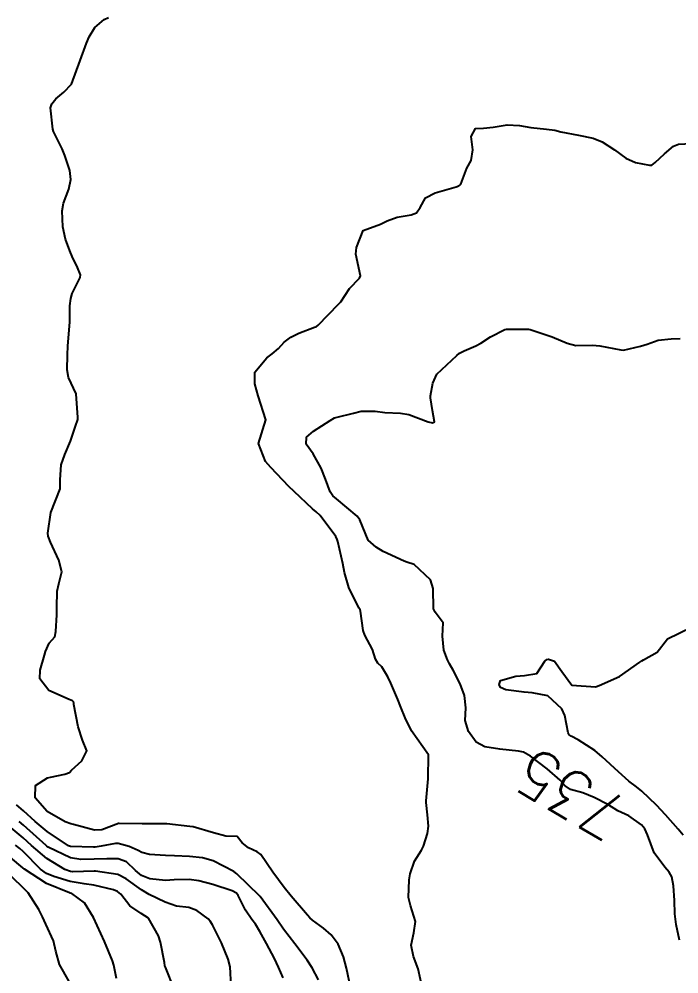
# Model space of a CAD drawing. Header units: metres. Extents: x 298520 to 308411, y 7433745 to 7450750.
# Drawn here: x 305187.3 to 305242.8, y 7437105.8 to 7437186 of the extents above; entities that cross this region are included whole.
import ezdxf
from ezdxf.enums import TextEntityAlignment as Align

# ---------------------------------------------------------------- set-up
doc = ezdxf.new("R2010")
doc.units = ezdxf.units.M
doc.header["$LTSCALE"] = 10
for name, color, linetype in [('Cotas', 45, 'Continuous'), ('Curvas de Nivel 1m', 11, 'Continuous'), ('Curvas de Nivel 5m', 15, 'Continuous')]:
    doc.layers.add(name, color=color, linetype=linetype)
doc.styles.add('Style-STANDARD', font='STANDARD.shx')

msp = doc.modelspace()

# ---------------------------------------------------------------- linework, layer by layer
at = {"layer": 'Curvas de Nivel 1m', "flags": 128}
for points, elevation in [([(305215.248, 7437104.51), (305214.868, 7437106.237), (305214.605, 7437107.192), (305214.177, 7437108.244), (305213.581, 7437109.042), (305212.929, 7437109.603), (305211.997, 7437110.274), (305211.779, 7437110.461), (305211.597, 7437110.675), (305210.217, 7437112.294), (305209.624, 7437113.015), (305208.676, 7437114.31), (305207.658, 7437115.78), (305207.354, 7437116.019), (305206.621, 7437116.336), (305206.093, 7437116.769), (305205.677, 7437117.312), (305204.713, 7437117.324), (305203.682, 7437117.617), (305201.98, 7437118.104), (305201.689, 7437118.143), (305199.76, 7437118.351), (305199.692, 7437118.355), (305197.776, 7437118.355), (305197.692, 7437118.357), (305195.756, 7437118.405), (305195.692, 7437118.389), (305194.301, 7437117.866), (305193.683, 7437117.834), (305191.907, 7437118.3), (305191.691, 7437118.362), (305191.217, 7437118.525), (305189.702, 7437119.411), (305188.673, 7437120.55), (305188.695, 7437121.579), (305189.73, 7437122.232), (305189.973, 7437122.295), (305191.176, 7437122.526), (305191.568, 7437122.69), (305191.738, 7437122.863), (305192.601, 7437123.656), (305193.026, 7437124.501), (305192.67, 7437125.405), (305192.299, 7437126.512), (305191.947, 7437128.381), (305191.933, 7437128.518), (305191.917, 7437128.621), (305191.815, 7437128.703), (305191.53, 7437128.809), (305189.823, 7437129.582), (305189.06, 7437130.548), (305189.108, 7437131.28), (305189.472, 7437132.544), (305189.544, 7437132.857), (305189.868, 7437133.561), (305190.334, 7437134.077), (305190.416, 7437134.535), (305190.493, 7437135.938), (305190.508, 7437136.534), (305190.522, 7437137.929), (305190.675, 7437138.532), (305190.914, 7437139.555), (305190.685, 7437140.533), (305189.968, 7437142.051), (305189.763, 7437142.542), (305189.732, 7437142.787), (305190.003, 7437144.54), (305190.771, 7437146.529), (305190.793, 7437147.291), (305190.856, 7437148.528), (305191.173, 7437149.406), (305191.641, 7437150.516), (305192.086, 7437151.776), (305192.262, 7437152.338), (305192.276, 7437152.508), (305192.123, 7437154.51), (305191.486, 7437155.869), (305191.368, 7437156.522), (305191.408, 7437157.773), (305191.437, 7437158.521), (305191.491, 7437159.203), (305191.606, 7437160.519), (305191.601, 7437161.913), (305191.669, 7437162.518), (305191.787, 7437162.948), (305192.233, 7437163.83), (305192.478, 7437164.269), (305192.491, 7437164.508), (305192.249, 7437165.134), (305191.797, 7437166.056), (305191.6, 7437166.52), (305191.24, 7437167.492), (305191.01, 7437168.529), (305190.953, 7437169.881), (305191.076, 7437170.529), (305191.511, 7437171.708), (305191.683, 7437172.52), (305191.594, 7437173.272), (305191.177, 7437174.528), (305190.941, 7437175.103), (305190.38, 7437176.213), (305190.233, 7437176.541), (305190.169, 7437176.758), (305189.972, 7437178.544), (305190.073, 7437178.879), (305190.414, 7437179.302), (305191.088, 7437179.865), (305191.734, 7437180.52), (305192.453, 7437182.51), (305192.998, 7437183.982), (305193.21, 7437184.503), (305193.703, 7437185.286), (305194.498, 7437185.966), (305194.841, 7437186.145)], 733), ([(305221.303, 7437104.384), (305220.913, 7437106.166), (305220.516, 7437107.213), (305220.303, 7437108.173), (305220.543, 7437109.206), (305220.672, 7437110.169), (305220.267, 7437111.512), (305220.098, 7437112.175), (305220.146, 7437113.664), (305220.22, 7437114.174), (305220.601, 7437115.223), (305221.183, 7437116.165), (305221.347, 7437116.482), (305221.677, 7437117.56), (305221.755, 7437118.159), (305221.697, 7437119.112), (305221.575, 7437120.161), (305221.577, 7437120.298), (305221.733, 7437122.16), (305221.763, 7437124.16), (305220.335, 7437126.174), (305219.794, 7437127.26), (305219.439, 7437128.184), (305219.191, 7437128.807), (305218.602, 7437130.192), (305218.36, 7437130.717), (305217.846, 7437131.557), (305217.52, 7437131.876), (305217.32, 7437132.208), (305217.066, 7437133.011), (305216.42, 7437134.222), (305216.278, 7437134.616), (305216.05, 7437136.228), (305216.012, 7437136.337), (305215.906, 7437136.524), (305215.062, 7437138.239), (305214.704, 7437139.48), (305214.553, 7437140.244), (305214.13, 7437142.09), (305214.084, 7437142.249), (305213.977, 7437142.509), (305212.654, 7437144.27), (305212.31, 7437144.579), (305212.009, 7437144.849), (305210.458, 7437146.296), (305210.027, 7437146.709), (305208.497, 7437148.315), (305208.05, 7437148.811), (305207.475, 7437150.329), (305208.093, 7437152.32), (305207.426, 7437154.33), (305207.149, 7437155.351), (305207.172, 7437156.335), (305208.155, 7437157.542), (305208.605, 7437157.869), (305209.149, 7437158.31), (305209.636, 7437158.84), (305210.177, 7437159.266), (305210.858, 7437159.618), (305212.19, 7437160.098), (305212.32, 7437160.149), (305212.489, 7437160.276), (305214.211, 7437162.042), (305214.312, 7437162.149), (305214.384, 7437162.248), (305215.122, 7437163.349), (305215.96, 7437164.233), (305216.041, 7437164.436), (305215.66, 7437166.236), (305215.712, 7437166.792), (305216.283, 7437168.23), (305217.733, 7437168.767), (305218.295, 7437169.039), (305219.14, 7437169.352), (305220.303, 7437169.543), (305220.755, 7437169.726), (305221.062, 7437170.173), (305221.521, 7437170.968), (305222.325, 7437171.39), (305224.097, 7437171.9), (305224.332, 7437171.996), (305224.417, 7437172.044), (305224.491, 7437172.128), (305225.003, 7437173.474), (305225.345, 7437174.12), (305225.49, 7437175.001), (305225.357, 7437176.12), (305225.709, 7437176.797), (305226.39, 7437176.847), (305227.203, 7437176.91), (305228.393, 7437177.101), (305229.416, 7437177.047), (305230.391, 7437176.894), (305231.699, 7437176.738), (305232.389, 7437176.654), (305232.893, 7437176.537), (305234.385, 7437176.245), (305235.618, 7437175.998), (305236.38, 7437175.699), (305237.41, 7437175.011), (305238.358, 7437174.309), (305239.196, 7437173.952), (305240.351, 7437173.718), (305240.553, 7437173.736), (305240.829, 7437173.935), (305241.626, 7437174.665), (305242.374, 7437175.307), (305242.807, 7437175.483), (305244.378, 7437175.564)], 734), ([(305243.188, 7437117.407), (305242.777, 7437117.904), (305241.701, 7437119.125), (305240.955, 7437119.928), (305239.724, 7437121.098), (305239.253, 7437121.472), (305238.632, 7437121.957), (305237.744, 7437122.722), (305236.392, 7437123.984), (305235.768, 7437124.532), (305234.359, 7437125.423), (305233.78, 7437125.726), (305233.616, 7437125.847), (305233.509, 7437126.014), (305233.238, 7437127.459), (305232.996, 7437128.022), (305231.819, 7437129.127), (305230.488, 7437129.388), (305229.823, 7437129.428), (305228.27, 7437129.632), (305227.829, 7437129.815), (305227.709, 7437130.082), (305227.836, 7437130.405), (305229.122, 7437130.785), (305229.841, 7437130.841), (305230.891, 7437131.001), (305231.544, 7437132.043), (305231.712, 7437132.184), (305231.855, 7437132.204), (305232.361, 7437132.032), (305232.982, 7437131.16), (305233.833, 7437130.01), (305235.831, 7437129.887), (305235.913, 7437129.907), (305236.117, 7437129.987), (305237.841, 7437130.741), (305239.543, 7437131.943), (305239.722, 7437132.074), (305239.856, 7437132.14), (305241.003, 7437132.791), (305241.883, 7437133.92), (305243.893, 7437134.9)], 736), ([(305212.517, 7437105.249), (305211.979, 7437106.273), (305211.552, 7437106.893), (305210.511, 7437108.291), (305209.585, 7437109.524), (305209.027, 7437110.306), (305207.612, 7437112.262), (305207.59, 7437112.298), (305207.565, 7437112.321), (305205.64, 7437114.162), (305205.392, 7437114.353), (305203.652, 7437115.244), (305202.764, 7437115.493), (305201.655, 7437115.608), (305200.393, 7437115.676), (305199.656, 7437115.702), (305198.294, 7437115.796), (305197.658, 7437115.962), (305197.34, 7437116.125), (305196.575, 7437116.456), (305195.667, 7437116.712), (305195.433, 7437116.706), (305194.227, 7437116.484), (305193.738, 7437116.413), (305193.662, 7437116.41), (305193.579, 7437116.408), (305191.662, 7437116.462), (305191.478, 7437116.522), (305189.681, 7437117.725), (305188.669, 7437118.55), (305187.702, 7437119.468), (305187.111, 7437119.973)], 732), ([(305209.534, 7437105.409), (305209.156, 7437106.304), (305208.81, 7437107.051), (305208.151, 7437108.314), (305207.583, 7437109.321), (305207.207, 7437109.944), (305206.918, 7437110.33), (305206.374, 7437111.112), (305205.769, 7437112.348), (305205.616, 7437112.532), (305205.243, 7437112.729), (305203.626, 7437113.268), (305202.451, 7437113.568), (305201.632, 7437113.683), (305200.387, 7437113.657), (305199.631, 7437113.612), (305198.338, 7437113.728), (305197.637, 7437114.021), (305197.109, 7437114.448), (305196.358, 7437115.167), (305195.652, 7437115.42), (305194.713, 7437115.419), (305193.652, 7437115.388), (305192.511, 7437115.367), (305191.653, 7437115.519), (305189.787, 7437116.413), (305189.662, 7437116.489), (305189.6, 7437116.541), (305187.688, 7437118.24), (305187.327, 7437118.565)], 731), ([(305200.414, 7437104.411), (305199.633, 7437106.328), (305199.602, 7437106.419), (305199.547, 7437106.716), (305199.215, 7437108.424), (305199.058, 7437108.946), (305198.204, 7437110.434), (305197.597, 7437110.825), (305196.63, 7437111.481), (305195.888, 7437112.466), (305195.616, 7437112.689), (305195.283, 7437112.809), (305193.624, 7437113.214), (305192.805, 7437113.323), (305191.628, 7437113.512), (305190.243, 7437113.925), (305189.638, 7437114.184), (305189.14, 7437114.545), (305187.658, 7437116.036), (305187.384, 7437116.288), (305187.039, 7437116.569)], 729), ([(305195.532, 7437105.357), (305195.305, 7437106.472), (305195.185, 7437106.837), (305194.504, 7437108.481), (305193.593, 7437110.49), (305192.827, 7437111.723), (305191.756, 7437112.518), (305191.613, 7437112.55), (305191.573, 7437112.561), (305189.625, 7437113.34), (305187.779, 7437114.559), (305187.644, 7437114.671), (305186.606, 7437115.529)], 728), ([(305191.529, 7437105.105), (305190.727, 7437106.528), (305190.421, 7437107.67), (305190.211, 7437108.534), (305189.587, 7437109.926), (305189.285, 7437110.543), (305188.994, 7437111.151), (305188.086, 7437112.555), (305187.62, 7437113.031), (305186.01, 7437114.584)], 727)]:
    msp.add_lwpolyline(points, dxfattribs=dict(at, elevation=elevation))
at = {"layer": 'Curvas de Nivel 5m', "flags": 128}
for points, elevation in [([(305242.889, 7437108.584), (305242.597, 7437109.905), (305242.497, 7437110.802), (305242.459, 7437111.907), (305242.376, 7437113.165), (305242.227, 7437113.911), (305242.027, 7437114.295), (305241.651, 7437114.729), (305240.746, 7437115.929), (305240.184, 7437117.429), (305239.966, 7437117.937), (305239.688, 7437118.272), (305238.632, 7437119.023), (305237.705, 7437119.465), (305236.865, 7437119.978), (305235.719, 7437120.591), (305234.741, 7437120.982), (305233.725, 7437121.255), (305233.261, 7437121.55), (305232.852, 7437122.023), (305231.747, 7437122.98), (305230.358, 7437124.054), (305229.766, 7437124.4), (305229.346, 7437124.485), (305227.769, 7437124.641), (305226.515, 7437124.844), (305225.774, 7437125.226), (305225.125, 7437126.117), (305224.862, 7437127.05), (305224.916, 7437128.119), (305224.801, 7437129.138), (305224.439, 7437130.124), (305223.844, 7437131.275), (305223.523, 7437131.808), (305223.36, 7437132.137), (305223.056, 7437132.951), (305222.955, 7437134.144), (305223.002, 7437135.252), (305222.326, 7437136.154), (305222.183, 7437136.433), (305222.149, 7437138.157), (305221.934, 7437138.872), (305220.561, 7437140.174), (305219.955, 7437140.35), (305219.708, 7437140.43), (305217.963, 7437141.255), (305217.364, 7437141.606), (305216.707, 7437142.219), (305215.998, 7437143.927), (305215.769, 7437144.232), (305214.017, 7437145.693), (305213.711, 7437145.946), (305213.5, 7437146.258), (305213.091, 7437147.322), (305212.727, 7437148.27), (305212.061, 7437149.46), (305211.465, 7437150.286), (305211.496, 7437150.868), (305212.084, 7437151.365), (305213.509, 7437152.259), (305213.867, 7437152.483), (305214.098, 7437152.557), (305215.447, 7437152.892), (305216.105, 7437153.044), (305217.279, 7437153.039), (305218.104, 7437152.939), (305219.411, 7437152.879), (305220.102, 7437152.769), (305221.753, 7437152.163), (305222.092, 7437152.058), (305222.276, 7437152.157), (305222.107, 7437153.112), (305221.94, 7437154.162), (305221.945, 7437154.341), (305222.135, 7437155.404), (305222.474, 7437156.155), (305224.159, 7437157.716), (305224.378, 7437157.911), (305224.772, 7437158.124), (305225.751, 7437158.532), (305226.173, 7437158.766), (305226.995, 7437159.283), (305228.191, 7437159.923), (305228.318, 7437159.952), (305230.191, 7437159.934), (305230.335, 7437159.914), (305232.182, 7437159.308), (305233.423, 7437158.772), (305234.171, 7437158.563), (305235.572, 7437158.596), (305236.171, 7437158.55), (305237.94, 7437158.19), (305238.166, 7437158.186), (305239.607, 7437158.51), (305240.174, 7437158.688), (305241.101, 7437159.009), (305242.181, 7437159.126), (305242.942, 7437159.148)], 735), ([(305205.157, 7437104.723), (305205.076, 7437106.355), (305204.924, 7437106.984), (305204.345, 7437108.362), (305203.588, 7437109.867), (305203.4, 7437110.182), (305203.231, 7437110.375), (305202.294, 7437111.084), (305201.602, 7437111.325), (305200.56, 7437111.454), (305199.606, 7437111.775), (305198.271, 7437112.433), (305197.619, 7437112.822), (305196.348, 7437113.743), (305195.638, 7437114.113), (305193.752, 7437114.378), (305193.641, 7437114.379), (305191.837, 7437114.32), (305191.64, 7437114.349), (305191.167, 7437114.525), (305189.652, 7437115.439), (305188.382, 7437116.553), (305187.672, 7437117.199), (305185.996, 7437118.585)], 730)]:
    msp.add_lwpolyline(points, dxfattribs=dict(at, elevation=elevation))

# ---------------------------------------------------------------- texts
at = {"layer": 'Cotas', "style": 'Style-STANDARD'}
msp.add_text('735', height=4, rotation=149.51937, dxfattribs=at).set_placement((305233.731, 7437120.844, 735), align=Align.MIDDLE_CENTER)

doc.saveas('drawing.dxf')
